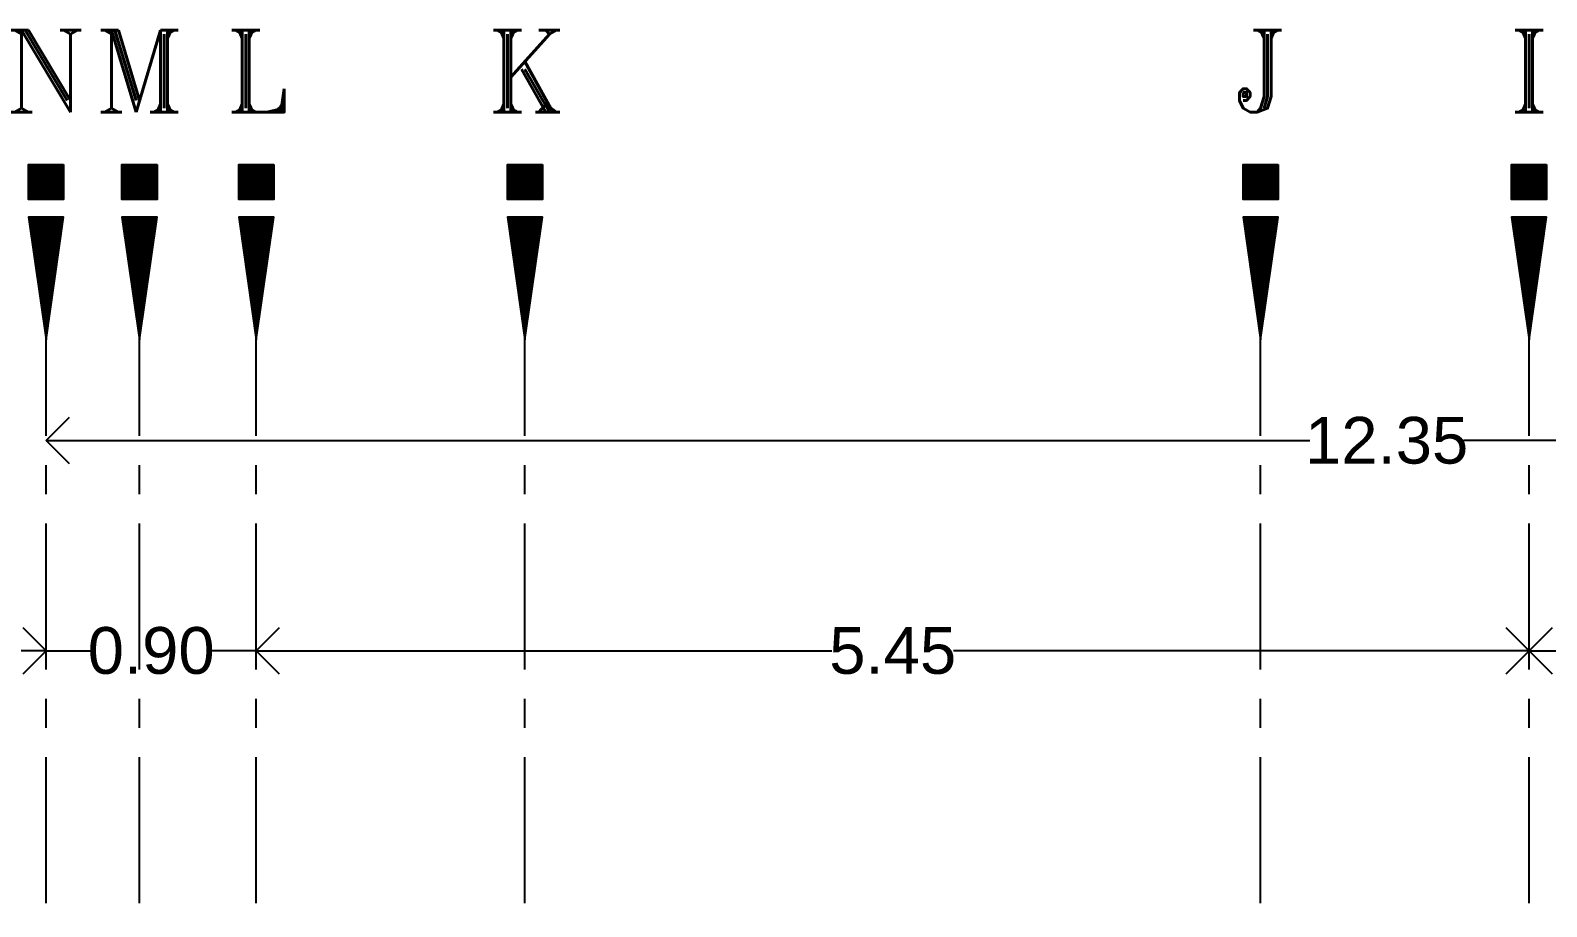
# Model space of a CAD drawing. Header units: metres. Extents: x -58 to 722, y -1100 to 345.
# Drawn here: x 24.97 to 31.46, y 112.96 to 116.71 of the extents above; entities that cross this region are included whole.
import ezdxf
from ezdxf.enums import TextEntityAlignment as Align

# ---------------------------------------------------------------- set-up
doc = ezdxf.new("R2010")
doc.units = ezdxf.units.M
doc.header["$MEASUREMENT"] = 0
doc.linetypes.add('CENTER2', pattern=[1.125, 0.75, -0.125, 0.125, -0.125])
doc.linetypes.add('CENTERX2', pattern=[4, 2.5, -0.5, 0.5, -0.5])
doc.layers.get('0').update_dxf_attribs({"color": 255})
doc.layers.get('DEFPOINTS').update_dxf_attribs({"color": 250})
for name, color, linetype in [('FSR_ARQ_015COTAS', 125, 'Continuous'), ('FSR_ARQ_016EJES', 135, 'CENTER2'), ('FSR_ARQ_017EJESTEXT', 135, 'Continuous')]:
    doc.layers.add(name, color=color, linetype=linetype)
doc.styles.add('ROMANT', font='romant.shx')
doc.styles.add('style1', font='arial.ttf')
doc.dimstyles.new('PP_PACO', dxfattribs={"dimtxt": 0.18, "dimasz": 0.075, "dimexe": 0.075, "dimexo": 0, "dimgap": 0, "dimtad": 0, "dimtih": 1, "dimtoh": 1, "dimzin": 1, "dimdsep": 46, "dimtxsty": 'style1', "dimcen": 0.15, "dimse1": 1, "dimse2": 1, "dimclrd": 256, "dimclre": 256, "dimadec": 0, "dimazin": 0, "dimtfac": 1, "dimtmove": 0, "dimatfit": 3, "dimfxl": 0.075, "dimarcsym": 0})

# ---------------------------------------------------------------- blocks, each defined once
blk = doc.blocks.new('Di-p0101')
at = {"const_width": 0.2}
blk.add_lwpolyline([(0, 0.8), (0, 1)], dxfattribs=at)
for points in [[(0.1, 1), (0.1, 0.8), (-0.1, 0.8), (-0.1, 1)], [(0, 0), (0.1, 0.7), (-0.1, 0.7)]]:
    blk.add_lwpolyline(points, close=True)
blk.add_lwpolyline([(0, 0, 0, 0.2, 0), (0, 0.7, 0.2, 0.2, 0)], format="xyseb")
at = {"style": 'ROMANT'}
blk.add_attdef('1', text='', height=0.6, dxfattribs=at).set_placement((0, 1.3), align=Align.CENTER)
blk = doc.blocks.new('_Open90')
at = {"color": 0, "linetype": 'ByBlock', "lineweight": -2}
for p, q in [((-0.5, 0.5), (0, 0)), ((0, 0), (-1, 0)), ((0, 0), (-0.5, -0.5))]:
    blk.add_line(p, q, dxfattribs=at)
blk = doc.blocks.new('*D101')
at = {"layer": 'DEFPOINTS', "color": 0, "ltscale": 0.01, "transparency": 16777216}
for p in [(25.0364, 114.9515), (25.0364, 114.9515), (37.3864, 114.9515)]:
    blk.add_point(p, dxfattribs=at)
at = {"layer": 'FSR_ARQ_015COTAS', "lineweight": -2, "ltscale": 0.01, "transparency": 16777216}
for p, q in [((25.2364, 114.9515), (30.4474, 114.9515)), ((37.1864, 114.9515), (31.105, 114.9515))]:
    blk.add_line(p, q, dxfattribs=at)
at = {"layer": 'FSR_ARQ_015COTAS', "lineweight": -2, "ltscale": 0.01, "transparency": 16777216, "xscale": 0.2, "yscale": 0.2, "zscale": 0.2, "rotation": 180}
blk.add_blockref('_Open90', (25.0364, 114.9515), dxfattribs=at)
at = {"layer": 'FSR_ARQ_015COTAS', "lineweight": -2, "ltscale": 0.01, "transparency": 16777216, "xscale": 0.2, "yscale": 0.2, "zscale": 0.2}
blk.add_blockref('_Open90', (37.3864, 114.9515), dxfattribs=at)
at = {"layer": 'FSR_ARQ_015COTAS', "color": 0, "ltscale": 0.01, "transparency": 16777216, "insert": (30.7762, 114.9515), "char_height": 0.2, "attachment_point": 5, "style": 'style1'}
blk.add_mtext('12.35', dxfattribs=at)
blk = doc.blocks.new('*D102')
at = {"layer": 'DEFPOINTS', "color": 0, "ltscale": 0.01, "transparency": 16777216}
for p in [(31.3864, 114.0515), (31.3864, 114.0515), (37.3864, 114.0515)]:
    blk.add_point(p, dxfattribs=at)
at = {"layer": 'FSR_ARQ_015COTAS', "lineweight": -2, "ltscale": 0.01, "transparency": 16777216}
for p, q in [((31.5864, 114.0515), (34.1264, 114.0515)), ((37.1864, 114.0515), (34.6463, 114.0515))]:
    blk.add_line(p, q, dxfattribs=at)
at = {"layer": 'FSR_ARQ_015COTAS', "lineweight": -2, "ltscale": 0.01, "transparency": 16777216, "xscale": 0.2, "yscale": 0.2, "zscale": 0.2, "rotation": 180}
blk.add_blockref('_Open90', (31.3864, 114.0515), dxfattribs=at)
at = {"layer": 'FSR_ARQ_015COTAS', "lineweight": -2, "ltscale": 0.01, "transparency": 16777216, "xscale": 0.2, "yscale": 0.2, "zscale": 0.2}
blk.add_blockref('_Open90', (37.3864, 114.0515), dxfattribs=at)
at = {"layer": 'FSR_ARQ_015COTAS', "color": 0, "ltscale": 0.01, "transparency": 16777216, "insert": (34.3864, 114.0515), "char_height": 0.2, "attachment_point": 5, "style": 'style1'}
blk.add_mtext('6.00', dxfattribs=at)
blk = doc.blocks.new('*D103')
at = {"layer": 'DEFPOINTS', "color": 0, "ltscale": 0.01, "transparency": 16777216}
for p in [(25.9364, 114.0515), (25.9364, 114.0515), (31.3864, 114.0515)]:
    blk.add_point(p, dxfattribs=at)
at = {"layer": 'FSR_ARQ_015COTAS', "lineweight": -2, "ltscale": 0.01, "transparency": 16777216}
for p, q in [((26.1364, 114.0515), (28.4008, 114.0515)), ((31.1864, 114.0515), (28.9219, 114.0515))]:
    blk.add_line(p, q, dxfattribs=at)
at = {"layer": 'FSR_ARQ_015COTAS', "lineweight": -2, "ltscale": 0.01, "transparency": 16777216, "xscale": 0.2, "yscale": 0.2, "zscale": 0.2, "rotation": 180}
blk.add_blockref('_Open90', (25.9364, 114.0515), dxfattribs=at)
at = {"layer": 'FSR_ARQ_015COTAS', "lineweight": -2, "ltscale": 0.01, "transparency": 16777216, "xscale": 0.2, "yscale": 0.2, "zscale": 0.2}
blk.add_blockref('_Open90', (31.3864, 114.0515), dxfattribs=at)
at = {"layer": 'FSR_ARQ_015COTAS', "color": 0, "ltscale": 0.01, "transparency": 16777216, "insert": (28.6614, 114.0515), "char_height": 0.2, "attachment_point": 5, "style": 'style1'}
blk.add_mtext('5.45', dxfattribs=at)
blk = doc.blocks.new('*D104')
at = {"layer": 'DEFPOINTS', "color": 0, "ltscale": 0.01, "transparency": 16777216}
for p in [(25.0364, 114.0515), (25.0364, 114.0515), (25.9364, 114.0515)]:
    blk.add_point(p, dxfattribs=at)
at = {"layer": 'FSR_ARQ_015COTAS', "lineweight": -2, "ltscale": 0.01, "transparency": 16777216}
for p, q in [((24.8364, 114.0515), (24.6364, 114.0515)), ((25.0364, 114.0515), (25.2269, 114.0515)), ((25.9364, 114.0515), (25.7458, 114.0515)), ((26.1364, 114.0515), (26.3364, 114.0515))]:
    blk.add_line(p, q, dxfattribs=at)
at = {"layer": 'FSR_ARQ_015COTAS', "lineweight": -2, "ltscale": 0.01, "transparency": 16777216, "xscale": 0.2, "yscale": 0.2, "zscale": 0.2}
blk.add_blockref('_Open90', (25.0364, 114.0515), dxfattribs=at)
at = {"layer": 'FSR_ARQ_015COTAS', "lineweight": -2, "ltscale": 0.01, "transparency": 16777216, "xscale": 0.2, "yscale": 0.2, "zscale": 0.2, "rotation": 180}
blk.add_blockref('_Open90', (25.9364, 114.0515), dxfattribs=at)
at = {"layer": 'FSR_ARQ_015COTAS', "color": 0, "ltscale": 0.01, "transparency": 16777216, "insert": (25.4864, 114.0515), "char_height": 0.2, "attachment_point": 5, "style": 'style1'}
blk.add_mtext('0.90', dxfattribs=at)

msp = doc.modelspace()

# ---------------------------------------------------------------- linework, layer by layer
at = {"layer": 'FSR_ARQ_016EJES', "linetype": 'CENTERX2', "ltscale": 0.25}
for p, q in [((25.0364, 103.9715), (25.0364, 115.3831)), ((25.4364, 103.9715), (25.4364, 115.3831)), ((25.9364, 103.9715), (25.9364, 115.3831)), ((27.0864, 103.9715), (27.0864, 115.3831)), ((30.2364, 103.9715), (30.2364, 115.3831)), ((31.3864, 103.9715), (31.3864, 115.3831))]:
    msp.add_line(p, q, dxfattribs=at)

# ---------------------------------------------------------------- block references
at = {"layer": 'FSR_ARQ_017EJESTEXT', "lineweight": 0}
ref = msp.add_blockref('Di-p0101', (25.0364, 115.3831), dxfattribs=dict(at, xscale=0.75, yscale=0.75, zscale=0.75))
ref.add_attrib('1', 'N', dxfattribs={"layer": '0', "height": 0.35, "rotation": 360, "style": 'ROMANT'}).set_placement((25.0364, 116.3581), align=Align.CENTER)
ref = msp.add_blockref('Di-p0101', (25.4364, 115.3831), dxfattribs=dict(at, xscale=0.75, yscale=0.75, zscale=0.75))
ref.add_attrib('1', 'M', dxfattribs={"layer": '0', "height": 0.35, "rotation": 360, "style": 'ROMANT'}).set_placement((25.4364, 116.3581), align=Align.CENTER)
ref = msp.add_blockref('Di-p0101', (25.9364, 115.3831), dxfattribs=dict(at, xscale=0.75, yscale=0.75, zscale=0.75))
ref.add_attrib('1', 'L', dxfattribs={"layer": '0', "height": 0.35, "rotation": 360, "style": 'ROMANT'}).set_placement((25.9364, 116.3581), align=Align.CENTER)
ref = msp.add_blockref('Di-p0101', (27.0864, 115.3831), dxfattribs=dict(at, xscale=0.75, yscale=0.75, zscale=0.75))
ref.add_attrib('1', 'K', dxfattribs={"layer": '0', "height": 0.35, "rotation": 360, "style": 'ROMANT'}).set_placement((27.0864, 116.3581), align=Align.CENTER)
ref = msp.add_blockref('Di-p0101', (30.2364, 115.3831), dxfattribs=dict(at, xscale=0.75, yscale=0.75, zscale=0.75))
ref.add_attrib('1', 'J', dxfattribs={"layer": '0', "height": 0.35, "rotation": 360, "style": 'ROMANT'}).set_placement((30.2364, 116.3581), align=Align.CENTER)
ref = msp.add_blockref('Di-p0101', (31.3864, 115.3831), dxfattribs=dict(at, xscale=0.75, yscale=0.75, zscale=0.75))
ref.add_attrib('1', 'I', dxfattribs={"layer": '0', "height": 0.35, "rotation": 360, "style": 'ROMANT'}).set_placement((31.3864, 116.3581), align=Align.CENTER)

# ---------------------------------------------------------------- dimensions: what is measured, and where the dimension line sits
at = {"layer": 'FSR_ARQ_015COTAS', "ltscale": 0.01}
dim = msp.add_linear_dim(base=(25.0364, 114.9515), p1=(37.3864, 114.9515), p2=(25.0364, 114.9515), angle=180, dimstyle='PP_PACO', override={"dimtxt": 0.2, "dimasz": 0.2, "dimblk1": 'Open90', "dimblk2": 'Open90', "dimsah": 1, "dimfxlon": 1}, dxfattribs=at)
dim.commit()
dim.dimension.update_dxf_attribs({"geometry": '*D101', "text_midpoint": (30.7762, 114.9515), "dimtype": 160})
for base, p1, p2, picture, middle in [((25.0364, 114.0515), (25.9364, 114.0515), (25.0364, 114.0515), '*D104', (25.4864, 114.0515)), ((25.9364, 114.0515), (31.3864, 114.0515), (25.9364, 114.0515), '*D103', (28.6614, 114.0515)), ((31.3864, 114.0515), (37.3864, 114.0515), (31.3864, 114.0515), '*D102', (34.3864, 114.0515))]:
    dim = msp.add_linear_dim(base=base, p1=p1, p2=p2, angle=180, dimstyle='PP_PACO', override={"dimtxt": 0.2, "dimasz": 0.2, "dimblk1": 'Open90', "dimblk2": 'Open90', "dimsah": 1, "dimfxlon": 1}, dxfattribs=at)
    dim.commit()
    dim.dimension.update_dxf_attribs({"geometry": picture, "text_midpoint": middle})

doc.saveas('drawing.dxf')
